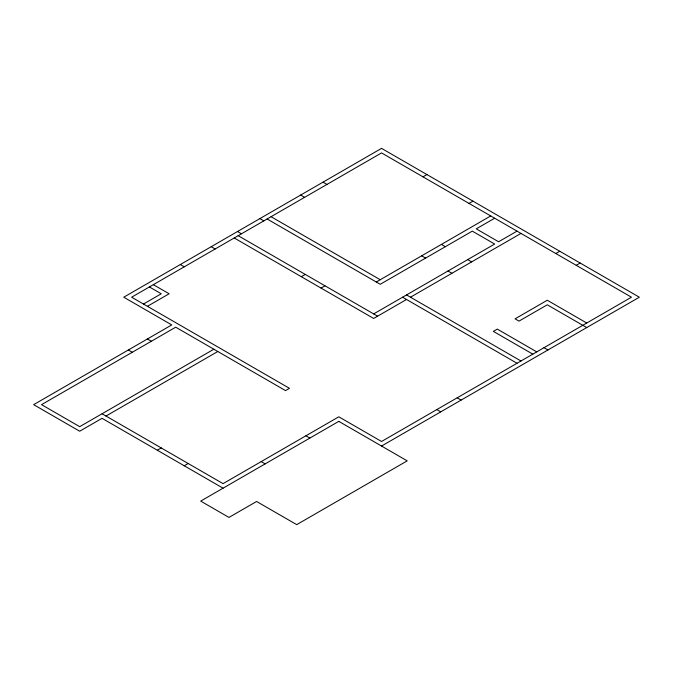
<?xml version="1.0" encoding="UTF-8"?>
<svg xmlns="http://www.w3.org/2000/svg" width="673" height="673" viewBox="0 0 673 673"><rect width="100%" height="100%" fill="white"/><g stroke="black" fill="none" stroke-linecap="round" stroke-linejoin="round"><path stroke-width="1.01" d="M143.475 304.036L161.234 293.781L149.398 286.95M147.421 306.316L169.125 293.781L153.343 284.671M422.981 176.839L426.926 174.559M301.319 276.696L305.264 274.424M213.846 349.22L79.683 426.674L41.541 404.658L175.703 327.196L285.529 390.609L289.474 388.329L131.639 297.205L381.549 152.914L631.459 297.205L381.549 441.488L338.805 416.806L223.057 483.635L102.044 413.769M321.046 288.086L324.992 285.815M469.014 203.414L472.959 201.143M105.989 416.049L217.791 351.499M376.291 282.012L490.718 215.949M494.663 218.229L476.248 228.854L498.609 241.767L517.024 231.133M373.658 313.912L494.663 244.047L472.303 231.133L380.237 284.292L267.114 218.986M406.542 299.477L373.658 318.464L234.238 237.973M410.488 297.205L520.969 233.413M157.289 450.22L161.234 447.94M184.251 465.783L188.196 463.504M555.831 253.536L559.776 251.256M576.214 265.305L580.16 263.025M381.549 446.039L639.35 297.205L381.549 148.363L123.748 297.205L171.758 324.916L33.65 404.658L79.683 431.233L102.044 418.32L223.057 488.186M586.738 323.023L547.275 300.242L515.055 318.842L519.001 321.122L547.275 304.793L586.738 327.574M441.395 244.425L445.341 246.705M467.701 259.61L471.647 261.89M323.015 182.156L326.96 184.436M421.668 255.816L425.614 258.096M447.974 271L451.92 273.28M300.654 195.061L304.6 197.34M543.986 347.697L547.94 349.977M536.76 351.878L497.297 329.097L493.351 331.377L532.814 354.158M271.059 216.706L380.237 279.732M406.542 294.925L520.969 360.989M402.597 297.205L517.024 363.269M259.887 218.607L263.833 220.887M237.527 231.512L241.472 233.792M238.183 235.693L377.603 316.184M211.213 246.705L215.167 248.985M457.177 397.819L461.123 400.099M436.794 409.588L440.739 411.868M180.305 264.548L184.251 266.828M147.421 338.965L151.366 341.245M305.921 435.793L309.866 438.064M128.35 349.977L132.295 352.257M261.2 461.611L265.145 463.89M338.805 421.365L200.697 501.099L228.971 517.428L256.598 501.478L296.709 524.637L407.199 460.854L338.805 421.365"/></g></svg>
